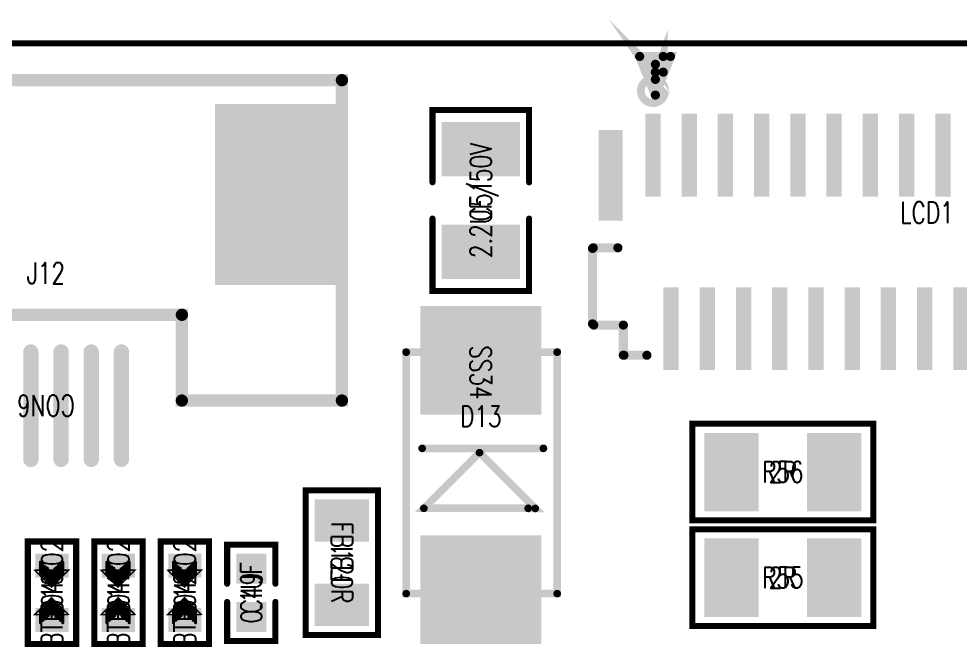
# Model space of a CAD drawing. Extents: x -4 to 157, y -7 to 87.
# Drawn here: x 11.5 to 27.09, y 76.4 to 86.91 of the extents above; entities that cross this region are included whole.
import ezdxf
from ezdxf.enums import TextEntityAlignment as Align

# ---------------------------------------------------------------- set-up
doc = ezdxf.new("R2010")
doc.units = 0
doc.linetypes.add('TRMIDX_0', pattern=[2, 1, 1])
doc.linetypes.add('TRMIDX_1', pattern=[2, 1, 1])
for name, color, linetype in [('ATTRIBUTE_01', 130, 'CONTINUOUS'), ('BOARD_OUTLINE_00', 254, 'CONTINUOUS'), ('DRIL_PLTE_THRU_01', 3, 'CONTINUOUS'), ('DRIL_PLTE_THRU_02', 171, 'CONTINUOUS'), ('DRIL_PLTE_THRU_03', 222, 'CONTINUOUS'), ('DRIL_PLTE_THRU_04', 2, 'CONTINUOUS'), ('PADS_BOT', 56, 'CONTINUOUS'), ('PADS_INNER', 96, 'CONTINUOUS'), ('PADS_TOP', 96, 'CONTINUOUS'), ('PART_NAME_126', 6, 'CONTINUOUS'), ('PART_TOP_2DLINE_00', 255, 'CONTINUOUS'), ('PART_TOP_2DLINE_01', 255, 'CONTINUOUS'), ('PART_TOP_2DLINE_126', 255, 'CONTINUOUS'), ('PART_TOP_COPPER_01', 255, 'CONTINUOUS')]:
    doc.layers.add(name, color=color, linetype=linetype)
doc.styles.add('W0$05', font='simplex', dxfattribs={"width": 0.75})

# ---------------------------------------------------------------- blocks, each defined once
blk = doc.blocks.new('BOARD_1')
at = {"layer": 'BOARD_OUTLINE_00', "const_width": 0.1}
blk.add_lwpolyline([(0, -3.5, -0.414214), (3.5, 0), (156.51, 0, -0.414214), (160.01, -3.5), (160.01, -86.52, -0.414214), (156.51, -90.02), (3.5, -90.02, -0.414214), (0, -86.52)], format="xyb", close=True, dxfattribs=at)
blk = doc.blocks.new('SMOOTH_0$1')
at = {"const_width": 0.05}
blk.add_lwpolyline([(-0.025, 0, 1), (0.025, 0, 1)], format="xyb", close=True, dxfattribs=at)
blk = doc.blocks.new('PART_BODY_TOP_255')
at = {"layer": 'PART_TOP_2DLINE_126', "const_width": 0.1}
for points in [[(-0.15, 0.4), (-0.8, 0.4), (-0.8, -0.4), (-0.15, -0.4)], [(0.15, -0.4), (0.8, -0.4), (0.8, 0.4), (0.15, 0.4)]]:
    blk.add_lwpolyline(points, dxfattribs=at)
at = {"layer": 'PART_TOP_2DLINE_126'}
for p in [(-0.8, 0.4), (-0.15, 0.4), (0.15, 0.4), (0.8, 0.4), (-0.8, -0.4), (-0.15, -0.4), (0.15, -0.4), (0.8, -0.4)]:
    blk.add_blockref('SMOOTH_0$1', p, dxfattribs=at)
blk = doc.blocks.new('DRIL_HOLE_0')
blk.add_lwpolyline([(0, 0, 1), (0, 0, 1)], format="xyb", close=True)
blk = doc.blocks.new('PAD_0')
blk.add_lwpolyline([(0, 0, 1), (0, 0, 1)], format="xyb", close=True)
blk = doc.blocks.new('PAD_11')
at = {"const_width": 0.5}
blk.add_lwpolyline([(-0.25, 0), (0.25, 0)], dxfattribs=at)
blk = doc.blocks.new('STK_TOP_8')
at = {"layer": 'DRIL_PLTE_THRU_01'}
blk.add_blockref('DRIL_HOLE_0', (0, 0), dxfattribs=at)
at = {"layer": 'DRIL_PLTE_THRU_02'}
blk.add_blockref('DRIL_HOLE_0', (0, 0), dxfattribs=at)
at = {"layer": 'DRIL_PLTE_THRU_03'}
blk.add_blockref('DRIL_HOLE_0', (0, 0), dxfattribs=at)
at = {"layer": 'DRIL_PLTE_THRU_04'}
blk.add_blockref('DRIL_HOLE_0', (0, 0), dxfattribs=at)
at = {"layer": 'PADS_BOT'}
blk.add_blockref('PAD_0', (0, 0), dxfattribs=at)
at = {"layer": 'PADS_INNER'}
blk.add_blockref('PAD_0', (0, 0), dxfattribs=at)
at = {"layer": 'PADS_TOP'}
blk.add_blockref('PAD_11', (0, 0), dxfattribs=at)
blk = doc.blocks.new('SYM_TOP_6')
for name, p in [('PART_BODY_TOP_255', (0, 0)), ('STK_TOP_8', (-0.4, 0)), ('STK_TOP_8', (0.4, 0))]:
    blk.add_blockref(name, p)
blk = doc.blocks.new('PART_TOP_95')
blk.add_blockref('SYM_TOP_6', (0, 0))
at = {"layer": 'ATTRIBUTE_01', "style": 'W0$05', "width": 0.75}
blk.add_text('0.1UF', height=0.35, dxfattribs=at).set_placement((0, 0), align=Align.MIDDLE_CENTER)
at = {"layer": 'PART_NAME_126', "style": 'W0$05', "width": 0.75}
blk.add_text('C49', height=0.35, dxfattribs=at).set_placement((0, 0), align=Align.MIDDLE_CENTER)
blk = doc.blocks.new('PART_BODY_TOP_260')
at = {"layer": 'PART_TOP_2DLINE_126', "const_width": 0.1}
for points in [[(-0.3, 0.8), (-1.5, 0.8), (-1.5, -0.8), (-0.3, -0.8)], [(0.3, 0.8), (1.5, 0.8), (1.5, -0.8), (0.3, -0.8)]]:
    blk.add_lwpolyline(points, dxfattribs=at)
at = {"layer": 'PART_TOP_2DLINE_126'}
for p in [(-1.5, 0.8), (-0.3, 0.8), (0.3, 0.8), (1.5, 0.8), (-1.5, -0.8), (-0.3, -0.8), (0.3, -0.8), (1.5, -0.8)]:
    blk.add_blockref('SMOOTH_0$1', p, dxfattribs=at)
blk = doc.blocks.new('PAD_15')
at = {"const_width": 0.9}
blk.add_lwpolyline([(-0.65, 0), (0.65, 0)], dxfattribs=at)
blk = doc.blocks.new('STK_TOP_13')
at = {"layer": 'DRIL_PLTE_THRU_01'}
blk.add_blockref('DRIL_HOLE_0', (0, 0), dxfattribs=at)
at = {"layer": 'DRIL_PLTE_THRU_02'}
blk.add_blockref('DRIL_HOLE_0', (0, 0), dxfattribs=at)
at = {"layer": 'DRIL_PLTE_THRU_03'}
blk.add_blockref('DRIL_HOLE_0', (0, 0), dxfattribs=at)
at = {"layer": 'DRIL_PLTE_THRU_04'}
blk.add_blockref('DRIL_HOLE_0', (0, 0), dxfattribs=at)
at = {"layer": 'PADS_BOT'}
blk.add_blockref('PAD_0', (0, 0), dxfattribs=at)
at = {"layer": 'PADS_INNER'}
blk.add_blockref('PAD_0', (0, 0), dxfattribs=at)
at = {"layer": 'PADS_TOP', "rotation": 90}
blk.add_blockref('PAD_15', (0, 0), dxfattribs=at)
blk = doc.blocks.new('SYM_TOP_11')
for name, p in [('STK_TOP_13', (-0.85, 0)), ('STK_TOP_13', (0.85, 0)), ('PART_BODY_TOP_260', (0, 0))]:
    blk.add_blockref(name, p)
blk = doc.blocks.new('PART_TOP_98')
blk.add_blockref('SYM_TOP_11', (0, 0))
at = {"layer": 'ATTRIBUTE_01', "style": 'W0$05', "width": 0.75}
blk.add_text('2.2UF/50V', height=0.35, dxfattribs=at).set_placement((0, 0), align=Align.MIDDLE_CENTER)
at = {"layer": 'PART_NAME_126', "style": 'W0$05', "width": 0.75}
blk.add_text('C51', height=0.35, dxfattribs=at).set_placement((0, 0), align=Align.MIDDLE_CENTER)
blk = doc.blocks.new('SMOOTH_0$0254')
at = {"const_width": 0.0127}
blk.add_lwpolyline([(-0.00635, 0, 1), (0.00635, 0, 1)], format="xyb", close=True, dxfattribs=at)
blk = doc.blocks.new('SMOOTH_0$0508')
at = {"const_width": 0.0254}
blk.add_lwpolyline([(-0.0127, 0, 1), (0.0127, 0, 1)], format="xyb", close=True, dxfattribs=at)
blk = doc.blocks.new('PART_BODY_TOP_264')
at = {"layer": 'PART_TOP_2DLINE_126', "const_width": 0.1}
blk.add_lwpolyline([(0.85, -0.4), (0.85, 0.4), (-0.85, 0.4), (-0.85, -0.4)], close=True, dxfattribs=at)
at = {"layer": 'PART_TOP_COPPER_01', "linetype": 'TRMIDX_0', "const_width": 0.0254}
for points in [[(-0.3556, -0.2667), (-0.08255, 0.00635), (-0.36195, 0.28575), (-0.36195, -0.254), (-0.3556, -0.254)], [(-0.3048, -0.1651), (-0.1397, 0), (-0.31115, 0.17145), (-0.31115, -0.1524), (-0.3048, -0.1524)]]:
    blk.add_lwpolyline(points, close=True, dxfattribs=at)
at = {"layer": 'PART_TOP_COPPER_01', "linetype": 'TRMIDX_0', "const_width": 0.0508}
for points in [[(-0.3048, 0.1905), (-0.4953, 0.1905)], [(-0.2667, 0.1524), (-0.4572, 0.1524)], [(-0.2413, 0.1143), (-0.4318, 0.1143)], [(-0.2159, 0.0889), (-0.4064, 0.0889)], [(-0.1905, 0.0635), (-0.381, 0.0635)], [(-0.1524, 0.0381), (-0.3429, 0.0381)], [(-0.1397, -0.0127), (-0.3302, -0.0127)], [(-0.127, 0.0127), (-0.3175, 0.0127)], [(-0.3048, -0.1778), (-0.4953, -0.1778)], [(-0.2667, -0.1397), (-0.4572, -0.1397)], [(-0.2286, -0.1016), (-0.4191, -0.1016)], [(-0.2032, -0.0635), (-0.3937, -0.0635)], [(-0.1651, -0.0381), (-0.3556, -0.0381)]]:
    blk.add_lwpolyline(points, dxfattribs=at)
at = {"layer": 'PART_TOP_COPPER_01', "linetype": 'TRMIDX_1', "const_width": 0.0254}
for points in [[(0.3683, 0.2794), (0.09525, 0.00635), (0.37465, -0.27305), (0.37465, 0.2667), (0.3683, 0.2667)], [(0.3175, 0.1778), (0.1524, 0.0127), (0.32385, -0.15875), (0.32385, 0.1651), (0.3175, 0.1651)]]:
    blk.add_lwpolyline(points, close=True, dxfattribs=at)
at = {"layer": 'PART_TOP_COPPER_01', "linetype": 'TRMIDX_1', "const_width": 0.0508}
for points in [[(0.2794, 0.1524), (0.4699, 0.1524)], [(0.3175, 0.1905), (0.508, 0.1905)], [(0.1397, 0), (0.3302, 0)], [(0.1524, 0.0254), (0.3429, 0.0254)], [(0.1651, -0.0254), (0.3556, -0.0254)], [(0.1778, 0.0508), (0.3683, 0.0508)], [(0.2159, 0.0762), (0.4064, 0.0762)], [(0.2413, 0.1143), (0.4318, 0.1143)], [(0.2032, -0.0508), (0.3937, -0.0508)], [(0.2286, -0.0762), (0.4191, -0.0762)], [(0.254, -0.1016), (0.4445, -0.1016)], [(0.2794, -0.1397), (0.4699, -0.1397)], [(0.3175, -0.1778), (0.508, -0.1778)]]:
    blk.add_lwpolyline(points, dxfattribs=at)
at = {"layer": 'PART_TOP_2DLINE_126'}
for p in [(-0.85, 0.4), (0.85, 0.4), (-0.85, -0.4), (0.85, -0.4)]:
    blk.add_blockref('SMOOTH_0$1', p, dxfattribs=at)
at = {"layer": 'PART_TOP_COPPER_01'}
for name, p in [('SMOOTH_0$0508', (-0.4953, 0.1905)), ('SMOOTH_0$0508', (-0.4572, 0.1524)), ('SMOOTH_0$0254', (-0.36195, 0.28575)), ('SMOOTH_0$0508', (-0.3048, 0.1905)), ('SMOOTH_0$0254', (-0.31115, 0.17145)), ('SMOOTH_0$0508', (-0.2667, 0.1524)), ('SMOOTH_0$0508', (0.2794, 0.1524)), ('SMOOTH_0$0508', (0.3175, 0.1905)), ('SMOOTH_0$0254', (0.3175, 0.1778)), ('SMOOTH_0$0254', (0.3175, 0.1651)), ('SMOOTH_0$0254', (0.32385, 0.1651)), ('SMOOTH_0$0254', (0.3683, 0.2794)), ('SMOOTH_0$0254', (0.3683, 0.2667)), ('SMOOTH_0$0254', (0.37465, 0.2667)), ('SMOOTH_0$0508', (0.4699, 0.1524)), ('SMOOTH_0$0508', (0.508, 0.1905)), ('SMOOTH_0$0508', (-0.4318, 0.1143)), ('SMOOTH_0$0508', (-0.4064, 0.0889)), ('SMOOTH_0$0508', (-0.381, 0.0635)), ('SMOOTH_0$0508', (-0.3429, 0.0381)), ('SMOOTH_0$0508', (-0.3302, -0.0127)), ('SMOOTH_0$0508', (-0.3175, 0.0127)), ('SMOOTH_0$0508', (-0.2413, 0.1143)), ('SMOOTH_0$0508', (-0.2159, 0.0889)), ('SMOOTH_0$0508', (-0.1905, 0.0635)), ('SMOOTH_0$0508', (-0.1524, 0.0381)), ('SMOOTH_0$0508', (-0.1397, -0.0127)), ('SMOOTH_0$0508', (-0.127, 0.0127)), ('SMOOTH_0$0254', (-0.1397, 0)), ('SMOOTH_0$0254', (-0.08255, 0.00635)), ('SMOOTH_0$0254', (0.09525, 0.00635)), ('SMOOTH_0$0508', (0.1397, 0)), ('SMOOTH_0$0508', (0.1524, 0.0254)), ('SMOOTH_0$0254', (0.1524, 0.0127)), ('SMOOTH_0$0508', (0.1651, -0.0254)), ('SMOOTH_0$0508', (0.1778, 0.0508)), ('SMOOTH_0$0508', (0.2159, 0.0762)), ('SMOOTH_0$0508', (0.2413, 0.1143)), ('SMOOTH_0$0508', (0.3302, 0)), ('SMOOTH_0$0508', (0.3429, 0.0254)), ('SMOOTH_0$0508', (0.3556, -0.0254)), ('SMOOTH_0$0508', (0.3683, 0.0508)), ('SMOOTH_0$0508', (0.4064, 0.0762)), ('SMOOTH_0$0508', (0.4318, 0.1143)), ('SMOOTH_0$0508', (-0.4953, -0.1778)), ('SMOOTH_0$0508', (-0.4572, -0.1397)), ('SMOOTH_0$0508', (-0.4191, -0.1016)), ('SMOOTH_0$0508', (-0.3937, -0.0635)), ('SMOOTH_0$0508', (-0.3556, -0.0381)), ('SMOOTH_0$0508', (-0.3048, -0.1778)), ('SMOOTH_0$0254', (-0.31115, -0.1524)), ('SMOOTH_0$0254', (-0.3048, -0.1524)), ('SMOOTH_0$0254', (-0.3048, -0.1651)), ('SMOOTH_0$0508', (-0.2667, -0.1397)), ('SMOOTH_0$0508', (-0.2286, -0.1016)), ('SMOOTH_0$0508', (-0.2032, -0.0635)), ('SMOOTH_0$0508', (-0.1651, -0.0381)), ('SMOOTH_0$0508', (0.2032, -0.0508)), ('SMOOTH_0$0508', (0.2286, -0.0762)), ('SMOOTH_0$0508', (0.254, -0.1016)), ('SMOOTH_0$0508', (0.2794, -0.1397)), ('SMOOTH_0$0508', (0.3175, -0.1778)), ('SMOOTH_0$0254', (0.32385, -0.15875)), ('SMOOTH_0$0508', (0.3937, -0.0508)), ('SMOOTH_0$0508', (0.4191, -0.0762)), ('SMOOTH_0$0508', (0.4445, -0.1016)), ('SMOOTH_0$0508', (0.4699, -0.1397)), ('SMOOTH_0$0508', (0.508, -0.1778)), ('SMOOTH_0$0254', (-0.36195, -0.254)), ('SMOOTH_0$0254', (-0.3556, -0.254)), ('SMOOTH_0$0254', (-0.3556, -0.2667)), ('SMOOTH_0$0254', (0.37465, -0.27305))]:
    blk.add_blockref(name, p, dxfattribs=at)
blk = doc.blocks.new('PAD_18')
at = {"const_width": 0.4}
blk.add_lwpolyline([(-0.275, 0), (0.275, 0)], dxfattribs=at)
blk = doc.blocks.new('STK_TOP_20')
at = {"layer": 'DRIL_PLTE_THRU_01'}
blk.add_blockref('DRIL_HOLE_0', (0, 0), dxfattribs=at)
at = {"layer": 'DRIL_PLTE_THRU_02'}
blk.add_blockref('DRIL_HOLE_0', (0, 0), dxfattribs=at)
at = {"layer": 'DRIL_PLTE_THRU_03'}
blk.add_blockref('DRIL_HOLE_0', (0, 0), dxfattribs=at)
at = {"layer": 'DRIL_PLTE_THRU_04'}
blk.add_blockref('DRIL_HOLE_0', (0, 0), dxfattribs=at)
at = {"layer": 'PADS_BOT'}
blk.add_blockref('PAD_0', (0, 0), dxfattribs=at)
at = {"layer": 'PADS_INNER'}
blk.add_blockref('PAD_0', (0, 0), dxfattribs=at)
at = {"layer": 'PADS_TOP', "rotation": 90}
blk.add_blockref('PAD_18', (0, 0), dxfattribs=at)
blk = doc.blocks.new('SYM_TOP_15')
for name, p in [('STK_TOP_20', (-0.45, 0)), ('STK_TOP_20', (0.45, 0)), ('PART_BODY_TOP_264', (0, 0))]:
    blk.add_blockref(name, p)
blk = doc.blocks.new('PART_TOP_153')
blk.add_blockref('SYM_TOP_15', (0, 0))
at = {"layer": 'ATTRIBUTE_01', "style": 'W0$05', "width": 0.75}
blk.add_text('BTR04G02', height=0.35, dxfattribs=at).set_placement((0, 0), align=Align.MIDDLE_CENTER)
at = {"layer": 'PART_NAME_126', "style": 'W0$05', "width": 0.75}
blk.add_text('D10', height=0.35, dxfattribs=at).set_placement((0, 0), align=Align.MIDDLE_CENTER)
blk = doc.blocks.new('PART_TOP_154')
blk.add_blockref('SYM_TOP_15', (0, 0))
at = {"layer": 'ATTRIBUTE_01', "style": 'W0$05', "width": 0.75}
blk.add_text('BTR04G02', height=0.35, dxfattribs=at).set_placement((0, 0), align=Align.MIDDLE_CENTER)
at = {"layer": 'PART_NAME_126', "style": 'W0$05', "width": 0.75}
blk.add_text('D11', height=0.35, dxfattribs=at).set_placement((0, 0), align=Align.MIDDLE_CENTER)
blk = doc.blocks.new('PART_TOP_155')
blk.add_blockref('SYM_TOP_15', (0, 0))
at = {"layer": 'ATTRIBUTE_01', "style": 'W0$05', "width": 0.75}
blk.add_text('BTR04G02', height=0.35, dxfattribs=at).set_placement((0, 0), align=Align.MIDDLE_CENTER)
at = {"layer": 'PART_NAME_126', "style": 'W0$05', "width": 0.75}
blk.add_text('D12', height=0.35, dxfattribs=at).set_placement((0, 0), align=Align.MIDDLE_CENTER)
blk = doc.blocks.new('SMOOTH_0$127')
at = {"const_width": 0.0635}
blk.add_lwpolyline([(-0.03175, 0, 1), (0.03175, 0, 1)], format="xyb", close=True, dxfattribs=at)
blk = doc.blocks.new('PART_BODY_TOP_265')
at = {"layer": 'PART_TOP_2DLINE_126', "const_width": 0.127}
blk.add_lwpolyline([(-0.336, -1.236), (3.664, -1.236), (3.664, 1.264), (-0.336, 1.264)], close=True, dxfattribs=at)
for points in [[(1.257, 1.036), (1.257, -0.972)], [(2.25, 0.785), (2.25, -0.943), (1.3285, -0.0215), (2.2515, 0.9015), (2.2515, 0.784)]]:
    blk.add_lwpolyline(points, dxfattribs=at)
at = {"layer": 'PART_TOP_2DLINE_126'}
for p in [(-0.336, 1.264), (3.664, 1.264), (1.257, 1.036), (2.2515, 0.9015), (2.25, 0.785), (2.2515, 0.784), (1.3285, -0.0215), (1.257, -0.972), (2.25, -0.943), (-0.336, -1.236), (3.664, -1.236)]:
    blk.add_blockref('SMOOTH_0$127', p, dxfattribs=at)
blk = doc.blocks.new('PAD_19')
at = {"const_width": 1.8}
blk.add_lwpolyline([(-1, 0), (1, 0)], dxfattribs=at)
blk = doc.blocks.new('STK_TOP_21')
at = {"layer": 'DRIL_PLTE_THRU_01'}
blk.add_blockref('DRIL_HOLE_0', (0, 0), dxfattribs=at)
at = {"layer": 'DRIL_PLTE_THRU_02'}
blk.add_blockref('DRIL_HOLE_0', (0, 0), dxfattribs=at)
at = {"layer": 'DRIL_PLTE_THRU_03'}
blk.add_blockref('DRIL_HOLE_0', (0, 0), dxfattribs=at)
at = {"layer": 'DRIL_PLTE_THRU_04'}
blk.add_blockref('DRIL_HOLE_0', (0, 0), dxfattribs=at)
at = {"layer": 'PADS_BOT'}
blk.add_blockref('PAD_0', (0, 0), dxfattribs=at)
at = {"layer": 'PADS_INNER'}
blk.add_blockref('PAD_0', (0, 0), dxfattribs=at)
at = {"layer": 'PADS_TOP', "rotation": 90}
blk.add_blockref('PAD_19', (0, 0), dxfattribs=at)
blk = doc.blocks.new('SYM_TOP_16')
for name, p in [('STK_TOP_21', (-0.2, 0)), ('STK_TOP_21', (3.6, 0)), ('PART_BODY_TOP_265', (0, 0))]:
    blk.add_blockref(name, p)
blk = doc.blocks.new('PART_TOP_156')
blk.add_blockref('SYM_TOP_16', (0, 0))
at = {"layer": 'ATTRIBUTE_01', "style": 'W0$05', "width": 0.75}
blk.add_text('SS34', height=0.35, dxfattribs=at).set_placement((0, 0), align=Align.MIDDLE_CENTER)
at = {"layer": 'PART_NAME_126', "style": 'W0$05', "width": 0.75}
blk.add_text('D13', height=0.35, rotation=90, dxfattribs=at).set_placement((0.725, 0), align=Align.MIDDLE_CENTER)
blk = doc.blocks.new('PART_BODY_TOP_271')
at = {"layer": 'PART_TOP_2DLINE_126', "const_width": 0.1}
blk.add_lwpolyline([(-1.2, 0.6), (1.2, 0.6), (1.2, -0.6), (-1.2, -0.6)], close=True, dxfattribs=at)
at = {"layer": 'PART_TOP_2DLINE_126'}
for p in [(-1.2, 0.6), (1.2, 0.6), (-1.2, -0.6), (1.2, -0.6)]:
    blk.add_blockref('SMOOTH_0$1', p, dxfattribs=at)
blk = doc.blocks.new('PAD_14')
at = {"const_width": 0.7}
blk.add_lwpolyline([(-0.45, 0), (0.45, 0)], dxfattribs=at)
blk = doc.blocks.new('STK_TOP_11')
at = {"layer": 'DRIL_PLTE_THRU_01'}
blk.add_blockref('DRIL_HOLE_0', (0, 0), dxfattribs=at)
at = {"layer": 'DRIL_PLTE_THRU_02'}
blk.add_blockref('DRIL_HOLE_0', (0, 0), dxfattribs=at)
at = {"layer": 'DRIL_PLTE_THRU_03'}
blk.add_blockref('DRIL_HOLE_0', (0, 0), dxfattribs=at)
at = {"layer": 'DRIL_PLTE_THRU_04'}
blk.add_blockref('DRIL_HOLE_0', (0, 0), dxfattribs=at)
at = {"layer": 'PADS_BOT'}
blk.add_blockref('PAD_0', (0, 0), dxfattribs=at)
at = {"layer": 'PADS_INNER'}
blk.add_blockref('PAD_0', (0, 0), dxfattribs=at)
at = {"layer": 'PADS_TOP', "rotation": 90}
blk.add_blockref('PAD_14', (0, 0), dxfattribs=at)
blk = doc.blocks.new('SYM_TOP_22')
for name, p in [('STK_TOP_11', (-0.7, 0)), ('STK_TOP_11', (0.7, 0)), ('PART_BODY_TOP_271', (0, 0))]:
    blk.add_blockref(name, p)
blk = doc.blocks.new('PART_TOP_214')
blk.add_blockref('SYM_TOP_22', (0, 0))
at = {"layer": 'ATTRIBUTE_01', "style": 'W0$05', "width": 0.75}
blk.add_text('FB120R', height=0.35, dxfattribs=at).set_placement((0, 0), align=Align.MIDDLE_CENTER)
at = {"layer": 'PART_NAME_126', "style": 'W0$05', "width": 0.75}
blk.add_text('FB1', height=0.35, rotation=180, dxfattribs=at).set_placement((0, 0), align=Align.MIDDLE_CENTER)
blk = doc.blocks.new('SMOOTH_0$2032')
at = {"const_width": 0.1016}
blk.add_lwpolyline([(-0.0508, 0, 1), (0.0508, 0, 1)], format="xyb", close=True, dxfattribs=at)
blk = doc.blocks.new('PART_BODY_TOP_277')
at = {"layer": 'PART_TOP_2DLINE_00', "const_width": 0.203}
blk.add_lwpolyline([(2.045, 1), (2.345, 0.2), (2.645, 1)], close=True, dxfattribs=at)
at = {"layer": 'PART_TOP_2DLINE_126', "const_width": 0.203}
blk.add_lwpolyline([(-2.25, -0.085), (-4.9, -0.085), (-4.9, -5.391), (4.9, -5.391), (4.9, -0.265), (2.3, -0.265), (2.3, -1.505), (-2.25, -1.505)], close=True, dxfattribs=at)
at = {"layer": 'PART_TOP_2DLINE_00'}
for p in [(2.045, 1), (2.645, 1), (2.345, 0.2)]:
    blk.add_blockref('SMOOTH_0$2032', p, dxfattribs=at)
at = {"layer": 'PART_TOP_2DLINE_126'}
for p in [(-4.9, -0.085), (-2.25, -0.085), (2.3, -0.265), (4.9, -0.265), (-2.25, -1.505), (2.3, -1.505), (-4.9, -5.391), (4.9, -5.391)]:
    blk.add_blockref('SMOOTH_0$2032', p, dxfattribs=at)
blk = doc.blocks.new('PAD_35')
at = {"const_width": 0.127}
blk.add_lwpolyline([(-0.889, -0.0635), (0.889, -0.0635, 1), (0.889, 0.0635), (-0.889, 0.0635, 1)], format="xyb", close=True, dxfattribs=at)
blk = doc.blocks.new('STK_TOP_35')
at = {"layer": 'DRIL_PLTE_THRU_01'}
blk.add_blockref('DRIL_HOLE_0', (0, 0), dxfattribs=at)
at = {"layer": 'DRIL_PLTE_THRU_02'}
blk.add_blockref('DRIL_HOLE_0', (0, 0), dxfattribs=at)
at = {"layer": 'DRIL_PLTE_THRU_03'}
blk.add_blockref('DRIL_HOLE_0', (0, 0), dxfattribs=at)
at = {"layer": 'DRIL_PLTE_THRU_04'}
blk.add_blockref('DRIL_HOLE_0', (0, 0), dxfattribs=at)
at = {"layer": 'PADS_BOT'}
blk.add_blockref('PAD_0', (0, 0), dxfattribs=at)
at = {"layer": 'PADS_INNER'}
blk.add_blockref('PAD_0', (0, 0), dxfattribs=at)
at = {"layer": 'PADS_TOP', "rotation": 90}
blk.add_blockref('PAD_35', (0, 0), dxfattribs=at)
blk = doc.blocks.new('PAD_37')
at = {"const_width": 2}
blk.add_lwpolyline([(-1.5, 0), (1.5, 0)], dxfattribs=at)
blk = doc.blocks.new('STK_TOP_36')
at = {"layer": 'DRIL_PLTE_THRU_01'}
blk.add_blockref('DRIL_HOLE_0', (0, 0), dxfattribs=at)
at = {"layer": 'DRIL_PLTE_THRU_02'}
blk.add_blockref('DRIL_HOLE_0', (0, 0), dxfattribs=at)
at = {"layer": 'DRIL_PLTE_THRU_03'}
blk.add_blockref('DRIL_HOLE_0', (0, 0), dxfattribs=at)
at = {"layer": 'DRIL_PLTE_THRU_04'}
blk.add_blockref('DRIL_HOLE_0', (0, 0), dxfattribs=at)
at = {"layer": 'PADS_BOT'}
blk.add_blockref('PAD_0', (0, 0), dxfattribs=at)
at = {"layer": 'PADS_INNER'}
blk.add_blockref('PAD_0', (0, 0), dxfattribs=at)
at = {"layer": 'PADS_TOP', "rotation": 90}
blk.add_blockref('PAD_37', (0, 0), dxfattribs=at)
blk = doc.blocks.new('SYM_TOP_28')
for name, p in [('PART_BODY_TOP_277', (0, 0)), ('STK_TOP_35', (-1.25, 0)), ('STK_TOP_35', (-0.75, 0)), ('STK_TOP_35', (-0.25, 0)), ('STK_TOP_35', (0.25, 0)), ('STK_TOP_35', (0.75, 0)), ('STK_TOP_35', (1.25, 0)), ('STK_TOP_36', (-3.8, -3.5)), ('STK_TOP_36', (3.8, -3.5))]:
    blk.add_blockref(name, p)
blk = doc.blocks.new('PART_TOP_222')
blk.add_blockref('SYM_TOP_28', (0, 0))
at = {"layer": 'ATTRIBUTE_01', "style": 'W0$05', "width": 0.75}
blk.add_text('CON6', height=0.35, dxfattribs=at).set_placement((0, 0), align=Align.MIDDLE_CENTER)
at = {"layer": 'PART_NAME_126', "style": 'W0$05', "width": 0.75}
blk.add_text('J12', height=0.35, rotation=180, dxfattribs=at).set_placement((0, -2.1955), align=Align.MIDDLE_CENTER)
blk = doc.blocks.new('PART_BODY_TOP_287')
at = {"layer": 'PART_TOP_2DLINE_126', "const_width": 0.127}
for points in [[(-0.849884, 1.89992), (0.849884, 1.89992)], [(-0.849884, -1.89992), (0.849884, -1.89992)]]:
    blk.add_lwpolyline(points, dxfattribs=at)
at = {"layer": 'PART_TOP_2DLINE_126'}
for p in [(-0.849884, 1.89992), (0.849884, 1.89992), (-0.849884, -1.89992), (0.849884, -1.89992)]:
    blk.add_blockref('SMOOTH_0$127', p, dxfattribs=at)
blk = doc.blocks.new('PAD_64')
at = {"const_width": 1.49987}
blk.add_lwpolyline([(-1.999996, 0), (1.999996, 0)], dxfattribs=at)
blk = doc.blocks.new('STK_TOP_58')
at = {"layer": 'DRIL_PLTE_THRU_01'}
blk.add_blockref('DRIL_HOLE_0', (0, 0), dxfattribs=at)
at = {"layer": 'DRIL_PLTE_THRU_02'}
blk.add_blockref('DRIL_HOLE_0', (0, 0), dxfattribs=at)
at = {"layer": 'DRIL_PLTE_THRU_03'}
blk.add_blockref('DRIL_HOLE_0', (0, 0), dxfattribs=at)
at = {"layer": 'DRIL_PLTE_THRU_04'}
blk.add_blockref('DRIL_HOLE_0', (0, 0), dxfattribs=at)
at = {"layer": 'PADS_BOT'}
blk.add_blockref('PAD_0', (0, 0), dxfattribs=at)
at = {"layer": 'PADS_INNER'}
blk.add_blockref('PAD_0', (0, 0), dxfattribs=at)
at = {"layer": 'PADS_TOP', "rotation": 90}
blk.add_blockref('PAD_64', (0, 0), dxfattribs=at)
blk = doc.blocks.new('SYM_TOP_38')
for name, p in [('STK_TOP_58', (-1.500124, 0)), ('STK_TOP_58', (1.500124, 0)), ('PART_BODY_TOP_287', (0, 0))]:
    blk.add_blockref(name, p)
blk = doc.blocks.new('PART_TOP_239')
blk.add_blockref('SYM_TOP_38', (0, 0))
at = {"layer": 'ATTRIBUTE_01', "style": 'W0$05', "width": 0.75}
blk.add_text('SWPA4020S4R7MT/2A', height=0.35, dxfattribs=at).set_placement((0, 0), align=Align.MIDDLE_CENTER)
at = {"layer": 'PART_NAME_126', "style": 'W0$05', "width": 0.75}
blk.add_text('L2', height=0.35, dxfattribs=at).set_placement((0, 0), align=Align.MIDDLE_CENTER)
blk = doc.blocks.new('SMOOTH_0$15011')
at = {"const_width": 0.0751}
blk.add_lwpolyline([(-0.038, 0, 1), (0.038, 0, 1)], format="xyb", close=True, dxfattribs=at)
blk = doc.blocks.new('PART_BODY_TOP_289')
at = {"layer": 'PART_TOP_2DLINE_01', "const_width": 0.13}
blk.add_lwpolyline([(8.8, -1.063, 1), (9.2, -1.063, 1)], format="xyb", close=True, dxfattribs=at)
at = {"layer": 'PART_TOP_2DLINE_126', "const_width": 0.15}
for points in [[(-0.56, 2.79), (-0.56, 3.3)], [(-0.56, 3.3), (-0.18, 3.3)], [(-0.56, 3.3), (-0.18, 3.3)], [(-0.56, 2.79), (-0.56, 3.3)], [(-0.18, 3.3), (-0.17, 3.3)], [(-0.18, 3.3), (-0.17, 3.3)], [(9.48, 3.315), (9.1, 3.315)], [(9.48, 3.315), (9.1, 3.315)], [(9.49, 3.315), (9.48, 3.315)], [(9.49, 3.315), (9.48, 3.315)], [(9.49, 2.815), (9.49, 3.315)], [(9.49, 2.815), (9.49, 3.315)], [(-1.06, 2.79), (-1.07, 2.78)], [(-1.06, 2.79), (-1.07, 2.78)], [(-1.07, 2.78), (-1.07, 1.54)], [(-1.07, 2.78), (-1.07, 1.54)], [(-0.56, 2.79), (-1.06, 2.79)], [(-0.56, 2.79), (-1.06, 2.79)], [(9.49, 2.815), (9.98, 2.815)], [(9.49, 2.815), (9.98, 2.815)], [(9.98, 2.815), (10, 2.795)], [(9.98, 2.815), (10, 2.795)], [(10, 2.795), (10, 1.545)], [(10, 2.795), (10, 1.545)], [(-1.07, 1.54), (-0.67, 1.54)], [(-1.07, 1.54), (-0.67, 1.54)], [(9.99, 1.535), (9.58, 1.535)], [(9.99, 1.535), (9.58, 1.535)], [(10, 1.545), (9.99, 1.535)], [(10, 1.545), (9.99, 1.535)], [(9.22, -1.635), (8.71, -1.635), (8.96, -0.995), (9.22, -1.635), (8.83, -1.635), (8.96, -1.505), (8.96, -1.375), (9.22, -1.635), (8.96, -1.255), (8.83, -1.635), (8.83, -1.375), (8.71, -1.635)]]:
    blk.add_lwpolyline(points, dxfattribs=at)
at = {"layer": 'PART_TOP_2DLINE_126'}
for p in [(-0.56, 3.3), (-0.56, 3.3), (-0.56, 3.3), (-0.56, 3.3), (-0.18, 3.3), (-0.18, 3.3), (-0.18, 3.3), (-0.18, 3.3), (-0.17, 3.3), (-0.17, 3.3), (9.1, 3.315), (9.1, 3.315), (9.48, 3.315), (9.48, 3.315), (9.48, 3.315), (9.48, 3.315), (9.49, 3.315), (9.49, 3.315), (9.49, 3.315), (9.49, 3.315), (-1.07, 2.78), (-1.07, 2.78), (-1.07, 2.78), (-1.07, 2.78), (-1.06, 2.79), (-1.06, 2.79), (-1.06, 2.79), (-1.06, 2.79), (-0.56, 2.79), (-0.56, 2.79), (-0.56, 2.79), (-0.56, 2.79), (9.49, 2.815), (9.49, 2.815), (9.49, 2.815), (9.49, 2.815), (9.98, 2.815), (9.98, 2.815), (9.98, 2.815), (9.98, 2.815), (10, 2.795), (10, 2.795), (10, 2.795), (10, 2.795), (-1.07, 1.54), (-1.07, 1.54), (-1.07, 1.54), (-1.07, 1.54), (-0.67, 1.54), (-0.67, 1.54), (9.58, 1.535), (9.58, 1.535), (9.99, 1.535), (9.99, 1.535), (9.99, 1.535), (9.99, 1.535), (10, 1.545), (10, 1.545), (10, 1.545), (10, 1.545), (8.96, -0.995), (8.96, -1.255), (8.83, -1.375), (8.96, -1.375), (8.96, -1.505), (8.71, -1.635), (8.71, -1.635), (8.83, -1.635), (8.83, -1.635), (9.22, -1.635), (9.22, -1.635), (9.22, -1.635)]:
    blk.add_blockref('SMOOTH_0$15011', p, dxfattribs=at)
blk = doc.blocks.new('PAD_66')
at = {"const_width": 0.254}
blk.add_lwpolyline([(-0.6858, 0), (0.6858, 0)], dxfattribs=at)
blk = doc.blocks.new('STK_TOP_59')
at = {"layer": 'DRIL_PLTE_THRU_01'}
blk.add_blockref('DRIL_HOLE_0', (0, 0), dxfattribs=at)
at = {"layer": 'DRIL_PLTE_THRU_02'}
blk.add_blockref('DRIL_HOLE_0', (0, 0), dxfattribs=at)
at = {"layer": 'DRIL_PLTE_THRU_03'}
blk.add_blockref('DRIL_HOLE_0', (0, 0), dxfattribs=at)
at = {"layer": 'DRIL_PLTE_THRU_04'}
blk.add_blockref('DRIL_HOLE_0', (0, 0), dxfattribs=at)
at = {"layer": 'PADS_BOT'}
blk.add_blockref('PAD_0', (0, 0), dxfattribs=at)
at = {"layer": 'PADS_INNER'}
blk.add_blockref('PAD_0', (0, 0), dxfattribs=at)
at = {"layer": 'PADS_TOP', "rotation": 90}
blk.add_blockref('PAD_66', (0, 0), dxfattribs=at)
blk = doc.blocks.new('PAD_68')
at = {"const_width": 0.40005}
blk.add_lwpolyline([(-0.750062, 0), (0.750062, 0)], dxfattribs=at)
blk = doc.blocks.new('STK_TOP_60')
at = {"layer": 'DRIL_PLTE_THRU_01'}
blk.add_blockref('DRIL_HOLE_0', (0, 0), dxfattribs=at)
at = {"layer": 'DRIL_PLTE_THRU_02'}
blk.add_blockref('DRIL_HOLE_0', (0, 0), dxfattribs=at)
at = {"layer": 'DRIL_PLTE_THRU_03'}
blk.add_blockref('DRIL_HOLE_0', (0, 0), dxfattribs=at)
at = {"layer": 'DRIL_PLTE_THRU_04'}
blk.add_blockref('DRIL_HOLE_0', (0, 0), dxfattribs=at)
at = {"layer": 'PADS_BOT'}
blk.add_blockref('PAD_0', (0, 0), dxfattribs=at)
at = {"layer": 'PADS_INNER'}
blk.add_blockref('PAD_0', (0, 0), dxfattribs=at)
at = {"layer": 'PADS_TOP', "rotation": 90}
blk.add_blockref('PAD_68', (0, 0), dxfattribs=at)
blk = doc.blocks.new('SYM_TOP_40')
for name, p in [('STK_TOP_59', (0.3, 2.875)), ('STK_TOP_59', (0.9, 2.875)), ('STK_TOP_59', (1.5, 2.875)), ('STK_TOP_59', (2.1, 2.875)), ('STK_TOP_59', (2.7, 2.875)), ('STK_TOP_59', (3.3, 2.875)), ('STK_TOP_59', (3.9, 2.875)), ('STK_TOP_59', (4.5, 2.875)), ('STK_TOP_59', (5.1, 2.875)), ('STK_TOP_59', (5.7, 2.875)), ('STK_TOP_59', (6.3, 2.875)), ('STK_TOP_59', (6.9, 2.875)), ('STK_TOP_59', (7.5, 2.875)), ('STK_TOP_59', (8.1, 2.875)), ('STK_TOP_59', (8.7, 2.875)), ('PART_BODY_TOP_289', (0, 0)), ('STK_TOP_60', (-0.7, 0.335)), ('STK_TOP_60', (9.7, 0.335)), ('STK_TOP_59', (0, 0)), ('STK_TOP_59', (0.6, 0)), ('STK_TOP_59', (1.2, 0)), ('STK_TOP_59', (1.8, 0)), ('STK_TOP_59', (2.4, 0)), ('STK_TOP_59', (3, 0)), ('STK_TOP_59', (3.6, 0)), ('STK_TOP_59', (4.2, 0)), ('STK_TOP_59', (4.8, 0)), ('STK_TOP_59', (5.4, 0)), ('STK_TOP_59', (6, 0)), ('STK_TOP_59', (6.6, 0)), ('STK_TOP_59', (7.2, 0)), ('STK_TOP_59', (7.8, 0)), ('STK_TOP_59', (8.4, 0)), ('STK_TOP_59', (9, 0))]:
    blk.add_blockref(name, p)
blk = doc.blocks.new('PART_TOP_246')
blk.add_blockref('SYM_TOP_40', (0, 0))
at = {"layer": 'ATTRIBUTE_01', "style": 'W0$05', "width": 0.75}
blk.add_text('FH35C_31P_0_6SHW', height=0.35, dxfattribs=at).set_placement((0, 0), align=Align.MIDDLE_CENTER)
at = {"layer": 'PART_NAME_126', "style": 'W0$05', "width": 0.75}
blk.add_text('LCD1', height=0.35, rotation=180, dxfattribs=at).set_placement((4.465, 0.951), align=Align.MIDDLE_CENTER)
blk = doc.blocks.new('PART_BODY_TOP_295')
at = {"layer": 'PART_TOP_2DLINE_126', "const_width": 0.1}
blk.add_lwpolyline([(-1.5, 0.8), (1.5, 0.8), (1.5, -0.8), (-1.5, -0.8)], close=True, dxfattribs=at)
at = {"layer": 'PART_TOP_2DLINE_126'}
for p in [(-1.5, 0.8), (1.5, 0.8), (-1.5, -0.8), (1.5, -0.8)]:
    blk.add_blockref('SMOOTH_0$1', p, dxfattribs=at)
blk = doc.blocks.new('SYM_TOP_46')
for name, p in [('STK_TOP_13', (-0.85, 0)), ('STK_TOP_13', (0.85, 0)), ('PART_BODY_TOP_295', (0, 0))]:
    blk.add_blockref(name, p)
blk = doc.blocks.new('PART_TOP_404')
blk.add_blockref('SYM_TOP_46', (0, 0))
at = {"layer": 'ATTRIBUTE_01', "style": 'W0$05', "width": 0.75}
blk.add_text('2R', height=0.35, dxfattribs=at).set_placement((0, 0), align=Align.MIDDLE_CENTER)
at = {"layer": 'PART_NAME_126', "style": 'W0$05', "width": 0.75}
blk.add_text('R55', height=0.35, dxfattribs=at).set_placement((0, 0), align=Align.MIDDLE_CENTER)
blk = doc.blocks.new('PART_TOP_405')
blk.add_blockref('SYM_TOP_46', (0, 0))
at = {"layer": 'ATTRIBUTE_01', "style": 'W0$05', "width": 0.75}
blk.add_text('2R', height=0.35, dxfattribs=at).set_placement((0, 0), align=Align.MIDDLE_CENTER)
at = {"layer": 'PART_NAME_126', "style": 'W0$05', "width": 0.75}
blk.add_text('R56', height=0.35, dxfattribs=at).set_placement((0, 0), align=Align.MIDDLE_CENTER)

msp = doc.modelspace()

# ---------------------------------------------------------------- block references
for name, p, rotation in [('PART_TOP_246', (31, 84.65), 180), ('PART_TOP_222', (11.95, 80.5), 180), ('PART_TOP_98', (19.15, 83.9), 90), ('PART_TOP_156', (19.15, 81.05), 270), ('PART_TOP_214', (16.85, 77.9), 270), ('PART_TOP_153', (12.05, 77.4), 90), ('PART_TOP_154', (13.15, 77.4), 90), ('PART_TOP_155', (14.25, 77.4), 90), ('PART_TOP_95', (15.35, 77.4), 90)]:
    msp.add_blockref(name, p, dxfattribs=dict(rotation=rotation))
for name, p in [('BOARD_1', (-3.5, 86.5)), ('PART_TOP_405', (24.15, 79.4)), ('PART_TOP_404', (24.15, 77.65)), ('PART_TOP_239', (18.65, 74.15))]:
    msp.add_blockref(name, p)

doc.saveas('drawing.dxf')
